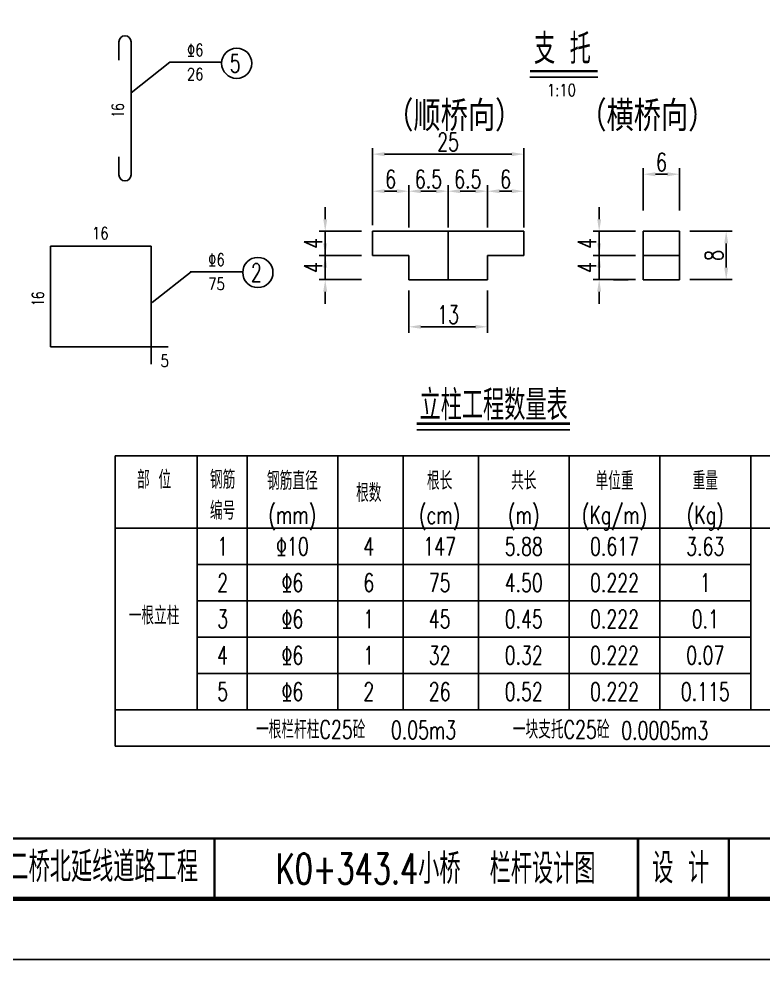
# Model space of a CAD drawing. Header units: millimetres. Extents: x -51 to 12129, y -1309 to -715.
# Drawn here: x 8902.5 to 9025.5, y -1016.5 to -856.3 of the extents above; entities that cross this region are included whole.
import ezdxf
from ezdxf.enums import TextEntityAlignment as Align

# ---------------------------------------------------------------- set-up
doc = ezdxf.new("R2010")
doc.units = ezdxf.units.MM
doc.header["$LTSCALE"] = 0.25
for name, color, linetype in [('10', 1, 'Continuous'), ('图框', 7, 'Continuous'), ('尺寸标注', 2, 'Continuous'), ('文字', 7, 'Continuous'), ('标注', 4, 'Continuous'), ('钢筋', 6, 'Continuous')]:
    doc.layers.add(name, color=color, linetype=linetype)
doc.styles.get("Standard").update_dxf_attribs({"font": 'simplex1.shx', "width": 0.7, "bigfont": 'hztxt.shx'})
doc.styles.add('TEXT', font='simplex1.shx', dxfattribs={"width": 0.7, "bigfont": 'hztxt.shx'})
doc.dimstyles.new('比例1：20', dxfattribs={"dimtxt": 3, "dimasz": 2, "dimexe": 1, "dimexo": 2, "dimgap": 0.5, "dimtad": 1, "dimlfac": 2, "dimzin": 13, "dimdsep": 46, "dimtxsty": 'Standard', "dimcen": -0.09, "dimclrd": 256, "dimclre": 256, "dimclrt": 7, "dimaunit": 1, "dimadec": 0, "dimazin": 0, "dimtfac": 0.0005, "dimtix": 1, "dimtmove": 2, "dimatfit": 3, "dimldrblk": 'DIM', "dimfxl": 0, "dimtolj": 1, "dimtzin": 13, "dimarcsym": 0})
doc.dimstyles.new('比例：1：10', dxfattribs={"dimscale": 0, "dimtxt": 3, "dimasz": 2, "dimexe": 1, "dimexo": 1, "dimgap": 0.5, "dimtad": 1, "dimdec": 1, "dimzin": 9, "dimdsep": 46, "dimtxsty": 'Standard', "dimcen": 0.5, "dimclrd": 256, "dimclre": 256, "dimclrt": 256, "dimadec": 1, "dimazin": 2, "dimtfac": 1, "dimtdec": 1, "dimtix": 1, "dimtmove": 2, "dimatfit": 3, "dimfxl": 0, "dimtolj": 1, "dimtzin": 0, "dimlwd": -1, "dimlwe": -1, "dimarcsym": 0})

# ---------------------------------------------------------------- blocks, each defined once
blk = doc.blocks.new('*D627')
at = {"layer": 'Defpoints', "color": 0}
for p in [(9053.04, -788.21), (8388.88, -870.21), (9037.91, -870.21)]:
    blk.add_point(p, dxfattribs=at)
at = {"layer": '标注'}
for p, q in [((9043.91, -788.21), (9036.91, -788.21)), ((9037.91, -790.21), (9037.91, -868.21)), ((9031.91, -870.21), (9038.91, -870.21))]:
    blk.add_line(p, q, dxfattribs=at)
for points in [[(9037.58, -790.21), (9038.24, -790.21), (9037.91, -788.21)], [(9037.58, -868.21), (9038.24, -868.21), (9037.91, -870.21)]]:
    blk.add_solid(points, dxfattribs=at)
at = {"layer": '标注', "insert": (9035.91, -829.21), "char_height": 3, "attachment_point": 5, "rotation": 90}
blk.add_mtext('\\A1;82', dxfattribs=at)
blk = doc.blocks.new('*D628')
at = {"layer": 'Defpoints', "color": 0}
for p in [(9053.04, -870.21), (8388.88, -888.21), (9037.91, -888.21)]:
    blk.add_point(p, dxfattribs=at)
at = {"layer": '标注'}
for p, q in [((9043.91, -870.21), (9036.91, -870.21)), ((9037.91, -872.21), (9037.91, -886.21)), ((9031.91, -888.21), (9038.91, -888.21))]:
    blk.add_line(p, q, dxfattribs=at)
for points in [[(9037.58, -872.21), (9038.24, -872.21), (9037.91, -870.21)], [(9037.58, -886.21), (9038.24, -886.21), (9037.91, -888.21)]]:
    blk.add_solid(points, dxfattribs=at)
at = {"layer": '标注', "insert": (9035.91, -879.21), "char_height": 3, "attachment_point": 5, "rotation": 90}
blk.add_mtext('\\A1;18', dxfattribs=at)
blk = doc.blocks.new('*D635')
at = {"layer": 'Defpoints', "color": 0}
for p in [(9119.88, -912.96), (8455.72, -914.96), (9138.76, -914.96)]:
    blk.add_point(p, dxfattribs=at)
at = {"layer": '标注'}
for p, q in [((9138.76, -910.96), (9138.76, -908.96)), ((9132.76, -912.96), (9139.76, -912.96)), ((9138.76, -912.96), (9138.76, -914.96)), ((9132.76, -914.96), (9139.76, -914.96)), ((9138.76, -916.96), (9138.76, -918.96))]:
    blk.add_line(p, q, dxfattribs=at)
for points in [[(9138.42, -910.96), (9139.09, -910.96), (9138.76, -912.96)], [(9138.42, -916.96), (9139.09, -916.96), (9138.76, -914.96)]]:
    blk.add_solid(points, dxfattribs=at)
at = {"layer": '标注', "insert": (9136.76, -913.96), "char_height": 3, "attachment_point": 5, "rotation": 90}
blk.add_mtext('\\A1;2', dxfattribs=at)
blk = doc.blocks.new('*D677')
at = {"layer": 'Defpoints', "color": 0}
for p in [(8966.88, -884.66), (8960.88, -891.28), (8966.88, -895.28)]:
    blk.add_point(p, dxfattribs=at)
at = {"layer": '标注'}
for p, q in [((8960.88, -890.28), (8960.88, -883.66)), ((8966.88, -890.66), (8966.88, -883.66)), ((8962.88, -884.66), (8964.88, -884.66))]:
    blk.add_line(p, q, dxfattribs=at)
for points in [[(8962.88, -884.32), (8962.88, -884.99), (8960.88, -884.66)], [(8964.88, -884.32), (8964.88, -884.99), (8966.88, -884.66)]]:
    blk.add_solid(points, dxfattribs=at)
at = {"layer": '标注', "insert": (8963.88, -882.66), "char_height": 3, "attachment_point": 5}
blk.add_mtext('\\A1;6', dxfattribs=at)
blk = doc.blocks.new('*D678')
at = {"layer": 'Defpoints', "color": 0}
for p in [(8973.38, -884.66), (8966.88, -895.28), (8973.38, -895.28)]:
    blk.add_point(p, dxfattribs=at)
at = {"layer": '标注'}
for p, q in [((8966.88, -890.66), (8966.88, -883.66)), ((8973.38, -890.66), (8973.38, -883.66)), ((8968.88, -884.66), (8971.38, -884.66))]:
    blk.add_line(p, q, dxfattribs=at)
for points in [[(8968.88, -884.32), (8968.88, -884.99), (8966.88, -884.66)], [(8971.38, -884.32), (8971.38, -884.99), (8973.38, -884.66)]]:
    blk.add_solid(points, dxfattribs=at)
at = {"layer": '标注', "insert": (8970.13, -882.66), "char_height": 3, "attachment_point": 5}
blk.add_mtext('\\A1;6.5', dxfattribs=at)
blk = doc.blocks.new('*D679')
at = {"layer": 'Defpoints', "color": 0}
for p in [(8979.88, -884.66), (8973.38, -895.28), (8979.88, -895.28)]:
    blk.add_point(p, dxfattribs=at)
at = {"layer": '标注'}
for p, q in [((8973.38, -890.66), (8973.38, -883.66)), ((8979.88, -890.66), (8979.88, -883.66)), ((8975.38, -884.66), (8977.88, -884.66))]:
    blk.add_line(p, q, dxfattribs=at)
for points in [[(8975.38, -884.32), (8975.38, -884.99), (8973.38, -884.66)], [(8977.88, -884.32), (8977.88, -884.99), (8979.88, -884.66)]]:
    blk.add_solid(points, dxfattribs=at)
at = {"layer": '标注', "insert": (8976.63, -882.66), "char_height": 3, "attachment_point": 5}
blk.add_mtext('\\A1;6.5', dxfattribs=at)
blk = doc.blocks.new('*D680')
at = {"layer": 'Defpoints', "color": 0}
for p in [(8985.88, -884.66), (8979.88, -895.28), (8985.88, -895.28)]:
    blk.add_point(p, dxfattribs=at)
at = {"layer": '标注'}
for p, q in [((8979.88, -890.66), (8979.88, -883.66)), ((8985.88, -890.66), (8985.88, -883.66)), ((8981.88, -884.66), (8983.88, -884.66))]:
    blk.add_line(p, q, dxfattribs=at)
for points in [[(8981.88, -884.32), (8981.88, -884.99), (8979.88, -884.66)], [(8983.88, -884.32), (8983.88, -884.99), (8985.88, -884.66)]]:
    blk.add_solid(points, dxfattribs=at)
at = {"layer": '标注', "insert": (8982.88, -882.66), "char_height": 3, "attachment_point": 5}
blk.add_mtext('\\A1;6', dxfattribs=at)
blk = doc.blocks.new('*D681')
at = {"layer": 'Defpoints', "color": 0}
for p in [(8985.88, -878.53), (8960.88, -895.28), (8985.88, -895.28)]:
    blk.add_point(p, dxfattribs=at)
at = {"layer": '标注'}
for p, q in [((8960.88, -884.53), (8960.88, -877.53)), ((8985.88, -884.53), (8985.88, -877.53)), ((8962.88, -878.53), (8983.88, -878.53))]:
    blk.add_line(p, q, dxfattribs=at)
for points in [[(8962.88, -878.2), (8962.88, -878.87), (8960.88, -878.53)], [(8983.88, -878.2), (8983.88, -878.87), (8985.88, -878.53)]]:
    blk.add_solid(points, dxfattribs=at)
at = {"layer": '标注', "insert": (8973.38, -876.53), "char_height": 3, "attachment_point": 5}
blk.add_mtext('\\A1;25', dxfattribs=at)
blk = doc.blocks.new('*D591')
at = {"layer": 'Defpoints', "color": 0}
for p in [(8960.88, -891.28), (8953.07, -895.28), (8960.88, -895.28)]:
    blk.add_point(p, dxfattribs=at)
at = {"layer": '标注'}
for p, q in [((8953.07, -889.28), (8953.07, -887.28)), ((8959.07, -891.28), (8952.07, -891.28)), ((8953.07, -891.28), (8953.07, -895.28)), ((8959.07, -895.28), (8952.07, -895.28)), ((8953.07, -897.28), (8953.07, -899.28))]:
    blk.add_line(p, q, dxfattribs=at)
for points in [[(8952.74, -889.28), (8953.4, -889.28), (8953.07, -891.28)], [(8952.74, -897.28), (8953.4, -897.28), (8953.07, -895.28)]]:
    blk.add_solid(points, dxfattribs=at)
at = {"layer": '标注', "insert": (8951.07, -893.28), "char_height": 3, "attachment_point": 5, "rotation": 90}
blk.add_mtext('\\A1;4', dxfattribs=at)
blk = doc.blocks.new('*D682')
at = {"layer": 'Defpoints', "color": 0}
for p in [(8960.88, -895.28), (8953.07, -899.28), (8966.88, -899.28)]:
    blk.add_point(p, dxfattribs=at)
at = {"layer": '标注'}
for p, q in [((8953.07, -893.28), (8953.07, -891.28)), ((8959.07, -895.28), (8952.07, -895.28)), ((8953.07, -895.28), (8953.07, -899.28)), ((8959.07, -899.28), (8952.07, -899.28)), ((8953.07, -901.28), (8953.07, -903.28))]:
    blk.add_line(p, q, dxfattribs=at)
for points in [[(8952.74, -893.28), (8953.4, -893.28), (8953.07, -895.28)], [(8952.74, -901.28), (8953.4, -901.28), (8953.07, -899.28)]]:
    blk.add_solid(points, dxfattribs=at)
at = {"layer": '标注', "insert": (8951.07, -897.28), "char_height": 3, "attachment_point": 5, "rotation": 90}
blk.add_mtext('\\A1;4', dxfattribs=at)
blk = doc.blocks.new('*D683')
at = {"layer": 'Defpoints', "color": 0}
for p in [(8966.88, -899.28), (8979.88, -899.28), (8979.88, -907.07)]:
    blk.add_point(p, dxfattribs=at)
at = {"layer": '标注'}
for p, q in [((8966.88, -901.07), (8966.88, -908.07)), ((8979.88, -901.07), (8979.88, -908.07)), ((8968.88, -907.07), (8977.88, -907.07))]:
    blk.add_line(p, q, dxfattribs=at)
for points in [[(8968.88, -906.74), (8968.88, -907.4), (8966.88, -907.07)], [(8977.88, -906.74), (8977.88, -907.4), (8979.88, -907.07)]]:
    blk.add_solid(points, dxfattribs=at)
at = {"layer": '标注', "insert": (8973.38, -905.07), "char_height": 3, "attachment_point": 5}
blk.add_mtext('\\A1;13', dxfattribs=at)
blk = doc.blocks.new('*D684')
at = {"layer": 'Defpoints', "color": 0}
for p in [(9011.63, -881.85), (9005.63, -891.28), (9011.63, -891.28)]:
    blk.add_point(p, dxfattribs=at)
at = {"layer": '标注'}
for p, q in [((9005.63, -887.85), (9005.63, -880.85)), ((9011.63, -887.85), (9011.63, -880.85)), ((9007.63, -881.85), (9009.63, -881.85))]:
    blk.add_line(p, q, dxfattribs=at)
for points in [[(9007.63, -881.52), (9007.63, -882.19), (9005.63, -881.85)], [(9009.63, -881.52), (9009.63, -882.19), (9011.63, -881.85)]]:
    blk.add_solid(points, dxfattribs=at)
at = {"layer": '标注', "insert": (9008.63, -879.85), "char_height": 3, "attachment_point": 5}
blk.add_mtext('\\A1;6', dxfattribs=at)
blk = doc.blocks.new('*D685')
at = {"layer": 'Defpoints', "color": 0}
for p in [(9005.63, -891.28), (9005.63, -899.28), (9019.33, -899.28)]:
    blk.add_point(p, dxfattribs=at)
at = {"layer": '标注'}
for p, q in [((9013.33, -891.28), (9020.33, -891.28)), ((9019.33, -893.28), (9019.33, -897.28)), ((9013.33, -899.28), (9020.33, -899.28))]:
    blk.add_line(p, q, dxfattribs=at)
for points in [[(9019, -893.28), (9019.67, -893.28), (9019.33, -891.28)], [(9019, -897.28), (9019.67, -897.28), (9019.33, -899.28)]]:
    blk.add_solid(points, dxfattribs=at)
at = {"layer": '标注', "insert": (9017.33, -895.28), "char_height": 3, "attachment_point": 5, "rotation": 90}
blk.add_mtext('\\A1;8', dxfattribs=at)
blk = doc.blocks.new('*D686')
at = {"layer": 'Defpoints', "color": 0}
for p in [(9005.63, -891.28), (8998.34, -895.28), (9005.63, -895.28)]:
    blk.add_point(p, dxfattribs=at)
at = {"layer": '标注'}
for p, q in [((8998.34, -889.28), (8998.34, -887.28)), ((9004.34, -891.28), (8997.34, -891.28)), ((8998.34, -891.28), (8998.34, -895.28)), ((9004.34, -895.28), (8997.34, -895.28)), ((8998.34, -897.28), (8998.34, -899.28))]:
    blk.add_line(p, q, dxfattribs=at)
for points in [[(8998.01, -889.28), (8998.67, -889.28), (8998.34, -891.28)], [(8998.01, -897.28), (8998.67, -897.28), (8998.34, -895.28)]]:
    blk.add_solid(points, dxfattribs=at)
at = {"layer": '标注', "insert": (8996.34, -893.28), "char_height": 3, "attachment_point": 5, "rotation": 90}
blk.add_mtext('\\A1;4', dxfattribs=at)
blk = doc.blocks.new('*D592')
at = {"layer": 'Defpoints', "color": 0}
for p in [(9005.63, -895.28), (8998.34, -899.28), (9005.63, -899.28)]:
    blk.add_point(p, dxfattribs=at)
at = {"layer": '标注'}
for p, q in [((8998.34, -893.28), (8998.34, -891.28)), ((9004.34, -895.28), (8997.34, -895.28)), ((8998.34, -895.28), (8998.34, -899.28)), ((9004.34, -899.28), (8997.34, -899.28)), ((8998.34, -901.28), (8998.34, -903.28))]:
    blk.add_line(p, q, dxfattribs=at)
for points in [[(8998.01, -893.28), (8998.67, -893.28), (8998.34, -895.28)], [(8998.01, -901.28), (8998.67, -901.28), (8998.34, -899.28)]]:
    blk.add_solid(points, dxfattribs=at)
at = {"layer": '标注', "insert": (8996.34, -897.28), "char_height": 3, "attachment_point": 5, "rotation": 90}
blk.add_mtext('\\A1;4', dxfattribs=at)
blk = doc.blocks.new('*D770')
at = {"layer": 'Defpoints', "color": 0}
for p in [(9246.97, -960.17), (8569.8, -962.17), (8573.63, -962.17)]:
    blk.add_point(p, dxfattribs=at)
at = {"layer": '标注'}
for p, q in [((8569.8, -958.17), (8569.8, -956.17)), ((8575.8, -960.17), (8568.8, -960.17)), ((8569.8, -960.17), (8569.8, -962.17)), ((8572.63, -962.17), (8568.8, -962.17)), ((8569.8, -964.17), (8569.8, -966.17))]:
    blk.add_line(p, q, dxfattribs=at)
for points in [[(8569.46, -958.17), (8570.13, -958.17), (8569.8, -960.17)], [(8569.46, -964.17), (8570.13, -964.17), (8569.8, -962.17)]]:
    blk.add_solid(points, dxfattribs=at)
at = {"layer": '标注', "insert": (8567.8, -961.17), "char_height": 3, "attachment_point": 5, "rotation": 90}
blk.add_mtext('\\A1;2', dxfattribs=at)
blk = doc.blocks.new('*D771')
at = {"layer": 'Defpoints', "color": 0}
for p in [(9246.97, -962.17), (8569.8, -965.17), (8573.63, -965.17)]:
    blk.add_point(p, dxfattribs=at)
at = {"layer": '标注'}
for p, q in [((8569.8, -960.17), (8569.8, -958.17)), ((8575.8, -962.17), (8568.8, -962.17)), ((8569.8, -962.17), (8569.8, -965.17)), ((8572.63, -965.17), (8568.8, -965.17)), ((8569.8, -967.17), (8569.8, -969.17))]:
    blk.add_line(p, q, dxfattribs=at)
for points in [[(8569.46, -960.17), (8570.13, -960.17), (8569.8, -962.17)], [(8569.46, -967.17), (8570.13, -967.17), (8569.8, -965.17)]]:
    blk.add_solid(points, dxfattribs=at)
at = {"layer": '标注', "insert": (8567.8, -963.67), "char_height": 3, "attachment_point": 5, "rotation": 90}
blk.add_mtext('\\A1;3', dxfattribs=at)
blk = doc.blocks.new('*D772')
at = {"layer": 'Defpoints', "color": 0}
for p in [(9246.97, -965.17), (8569.8, -970.17), (8573.63, -970.17)]:
    blk.add_point(p, dxfattribs=at)
at = {"layer": '标注'}
for p, q in [((8575.8, -965.17), (8568.8, -965.17)), ((8569.8, -967.17), (8569.8, -968.17)), ((8572.63, -970.17), (8568.8, -970.17))]:
    blk.add_line(p, q, dxfattribs=at)
for points in [[(8569.46, -967.17), (8570.13, -967.17), (8569.8, -965.17)], [(8569.46, -968.17), (8570.13, -968.17), (8569.8, -970.17)]]:
    blk.add_solid(points, dxfattribs=at)
at = {"layer": '标注', "insert": (8567.8, -967.67), "char_height": 3, "attachment_point": 5, "rotation": 90}
blk.add_mtext('\\A1;5', dxfattribs=at)
blk = doc.blocks.new('*D2304')
at = {"layer": 'Defpoints', "color": 0}
for p in [(9666.75, -901.23), (9021.24, -902.27), (9656.97, -902.27)]:
    blk.add_point(p, dxfattribs=at)
at = {"layer": '标注', "lineweight": -2}
for p, q in [((9656.97, -899.23), (9656.97, -897.23)), ((9662.97, -901.23), (9655.97, -901.23)), ((9656.97, -901.23), (9656.97, -902.27)), ((9650.97, -902.27), (9657.97, -902.27)), ((9656.97, -904.27), (9656.97, -906.27))]:
    blk.add_line(p, q, dxfattribs=at)
at = {"layer": '标注'}
for points in [[(9656.64, -899.23), (9657.3, -899.23), (9656.97, -901.23)], [(9656.64, -904.27), (9657.3, -904.27), (9656.97, -902.27)]]:
    blk.add_solid(points, dxfattribs=at)
at = {"layer": '标注', "color": 7, "insert": (9654.97, -901.75), "char_height": 3, "attachment_point": 5, "rotation": 90}
blk.add_mtext('\\A1;4', dxfattribs=at)
blk = doc.blocks.new('DIM')
blk.add_lwpolyline([(-1, -0.1, 0.2, 0, 0), (0, 0, 0, 0, 0)], format="xyseb")
blk = doc.blocks.new('123')
at = {"layer": '图框', "color": 2}
blk.add_lwpolyline([(369.33, -1011.65), (369.33, -714.65), (-50.67, -714.65), (-50.67, -1011.65)], close=True, dxfattribs=at)

msp = doc.modelspace()

# ---------------------------------------------------------------- linework, layer by layer
for p, q in [((8960.87908, -888.78442), (8960.87908, -881.39)), ((8985.87908, -888.78442), (8985.87908, -881.39)), ((8960.87908, -888.78442), (8960.87908, -885.65186)), ((8966.87908, -888.78442), (8966.87908, -885.65186)), ((8973.37908, -888.78442), (8973.37908, -885.65186)), ((8979.87908, -888.78442), (8979.87908, -885.65186)), ((8985.87908, -888.78442), (8985.87908, -885.65186)), ((9003.12787, -891.28442), (9000.71273, -891.28442)), ((9003.12787, -895.28442), (9000.71273, -895.28442)), ((9003.12787, -895.28442), (9000.71273, -895.28442)), ((9003.12787, -899.28442), (9000.71273, -899.28442)), ((8968.20715, -924.0919), (8993.50307, -924.0919))]:
    msp.add_line(p, q)
at = {"const_width": 0.7}
msp.add_lwpolyline([(9179.75412, -724.65471), (8799.75412, -724.65471), (8799.75412, -1001.65471), (9179.75412, -1001.65471)], close=True, dxfattribs=at)
at = {"const_width": 0.4}
for points in [[(8968.20715, -923.0919), (8993.50307, -923.0919)], [(8799.75412, -991.65471), (9179.75412, -991.65471)]]:
    msp.add_lwpolyline(points, dxfattribs=at)
at = {"color": 1}
for points in [[(8918.38046, -928.37909), (9038.38046, -928.37909)], [(8918.38046, -928.37909), (8918.38046, -976.37909)], [(8918.38046, -976.37909), (9038.38046, -976.37909)]]:
    msp.add_lwpolyline(points, dxfattribs=at)
at = {"layer": '10', "linetype": 'Continuous'}
for p, q in [((8960.87908, -891.28442), (8985.87908, -891.28442)), ((8960.87908, -891.28442), (8960.87908, -895.28442)), ((8973.37908, -899.28442), (8973.37908, -891.28442)), ((8985.87908, -891.28442), (8985.87908, -895.28442)), ((9005.62787, -891.28442), (9011.62787, -891.28442)), ((9005.62787, -891.28442), (9005.62787, -899.28442)), ((9011.62787, -891.28442), (9011.62787, -899.28442)), ((8960.87908, -895.28442), (8966.87908, -895.28442)), ((8966.87908, -895.28442), (8966.87908, -899.28442)), ((8979.87908, -895.28442), (8979.87908, -899.28442)), ((8979.87908, -895.28442), (8985.87908, -895.28442)), ((9005.62787, -895.28442), (9011.62787, -895.28442)), ((8966.87908, -899.28442), (8979.87908, -899.28442)), ((9005.62787, -899.28442), (9011.62787, -899.28442))]:
    msp.add_line(p, q, dxfattribs=at)
at = {"layer": '图框', "const_width": 0.4}
for points in [[(8934.75412, -1001.65471), (8934.75412, -991.65471)], [(9004.75412, -1001.65471), (9004.75412, -991.65471)], [(9019.75412, -1001.65471), (9019.75412, -991.65471)]]:
    msp.add_lwpolyline(points, dxfattribs=at)
at = {"layer": '文字'}
for p, q in [((8986.89508, -865.79479), (8998.09617, -865.79479)), ((8931.90653, -928.37909), (8931.90653, -970.37909)), ((8940.1435, -928.37909), (8940.1435, -970.37909)), ((8955.1435, -928.37909), (8955.1435, -970.37909)), ((8965.93945, -928.37909), (8965.93945, -970.37909)), ((8978.38046, -928.37909), (8978.38046, -970.37909)), ((8993.38046, -928.37909), (8993.38046, -970.37909)), ((9008.38046, -928.37909), (9008.38046, -970.37909)), ((9023.38046, -928.37909), (9023.38046, -970.37909)), ((8918.38046, -940.37909), (9038.38046, -940.37909)), ((8931.90653, -946.37909), (9023.38046, -946.37909)), ((8931.90653, -952.37909), (9023.38046, -952.37909)), ((8931.90653, -958.37909), (9023.38046, -958.37909)), ((8931.90653, -964.37909), (9023.38046, -964.37909)), ((8918.38046, -970.37909), (9038.38046, -970.37909))]:
    msp.add_line(p, q, dxfattribs=at)
at = {"layer": '文字', "const_width": 0.4}
msp.add_lwpolyline([(8986.89508, -864.79479), (8998.09617, -864.79479)], dxfattribs=at)
at = {"layer": '文字'}
for centre in [(8938.44087, -863.51253), (8941.93793, -898.09296)]:
    msp.add_circle(centre, 2.5, dxfattribs=at)
at = {"layer": '标注'}
for p, q in [((8927.39781, -863.3113), (8920.98166, -868.39204)), ((8927.39781, -863.3113), (8935.93072, -863.3113)), ((8927.39781, -863.3113), (8935.93072, -863.3113)), ((8930.9019, -897.98114), (8924.48574, -903.06188)), ((8930.7512, -897.98114), (8939.4348, -897.98114)), ((8930.9019, -897.98114), (8939.4348, -897.98114))]:
    msp.add_line(p, q, dxfattribs=at)
at = {"layer": '钢筋'}
for p, q in [((8918.98166, -859.96699), (8918.98166, -862.96699)), ((8920.98166, -881.96699), (8920.98166, -859.96699)), ((8918.98166, -881.96699), (8918.98166, -878.96699)), ((8924.28617, -893.73235), (8907.64617, -893.73235)), ((8907.64617, -893.73235), (8907.64617, -910.37235)), ((8924.28617, -893.73235), (8924.28617, -910.37235)), ((8924.28617, -910.37235), (8907.64617, -910.37235)), ((8924.28617, -910.37235), (8927.11694, -910.37235)), ((8924.28617, -910.37235), (8924.28617, -913.26324))]:
    msp.add_line(p, q, dxfattribs=at)
for centre, start, end in [((8919.98166, -859.96699), 0, 180), ((8919.98166, -881.96699), 180, 0)]:
    msp.add_arc(centre, 1, start, end, dxfattribs=at)

# ---------------------------------------------------------------- block references
at = {"layer": '标注'}
for p in [(8820, 0), (8820, -297)]:
    msp.add_blockref('123', p, dxfattribs=at)

# ---------------------------------------------------------------- texts
at = {"color": 7, "style": 'TEXT', "width": 0.8}
msp.add_text('1:10', height=2, dxfattribs=at).set_placement((8992.0995, -867.94438), align=Align.MIDDLE)
at = {"color": 7, "width": 0.9}
for s, p in [('（顺桥向）', (8974.39151, -871.95447)), ('（横桥向）', (9006.30555, -871.95447))]:
    msp.add_text(s, height=5, dxfattribs=at).set_placement(p, align=Align.MIDDLE)
at = {"width": 0.7}
msp.add_text('立柱工程数量表', height=5, dxfattribs=at).set_placement((8980.90087, -919.75071), align=Align.MIDDLE)
at = {"color": 7, "char_height": 2, "attachment_point": 5, "rotation": 90, "style": 'TEXT'}
for insert in [(8918.78065, -871.32341), (8905.59513, -902.44993)]:
    msp.add_mtext('16', dxfattribs=dict(at, insert=insert))
at = {"layer": '图框', "width": 0.7}
for s, p in [('佛山市禅城区南庄二桥北延线道路工程', (8902.29837, -996.34001)), ('K0+343.4小桥  栏杆设计图', (8971.31158, -996.65471)), ('设 计', (9011.79879, -996.56012))]:
    msp.add_text(s, height=5, dxfattribs=at).set_placement(p, align=Align.MIDDLE_CENTER)
at = {"layer": '尺寸标注', "color": 7, "style": 'TEXT', "width": 0.8}
for s, p in [('%%1316', (8931.58892, -861.3113)), ('26', (8931.58892, -865.3113)), ('16', (8915.89996, -891.6041)), ('%%1316', (8935.093, -895.98114)), ('75', (8935.093, -899.98114)), ('5', (8926.53958, -912.69538))]:
    msp.add_text(s, height=2, dxfattribs=at).set_placement(p, align=Align.MIDDLE)
at = {"layer": '文字', "width": 0.7}
for s, height, p in [('支 托', 5, (8992.26678, -861.12464)), ('5', 3, (8938.18743, -863.53651)), ('2', 3, (8941.68449, -898.11694))]:
    msp.add_text(s, height=height, dxfattribs=at).set_placement(p, align=Align.MIDDLE_CENTER)
for s, p in [('部 位', (8924.78376, -932.18767)), ('钢筋', (8936.11641, -932.18767)), ('钢筋直径', (8947.6435, -932.37909)), ('根长', (8971.97717, -932.37909)), ('共长', (8985.88046, -932.37909)), ('单位重', (9000.88046, -932.37909)), ('重量', (9015.88046, -932.37909)), ('根数', (8960.2673, -934.37909)), ('编号', (8936.11641, -937.30099)), ('(mm)', (8947.6435, -938.37909)), ('(cm)', (8971.97717, -938.37909)), ('(m)', (8985.88046, -938.37909)), ('(Kg/m)', (9000.88046, -938.37909)), ('(Kg)', (9015.88046, -938.37909)), ('1', (8936.11641, -943.37909)), ('%%13110', (8947.6435, -943.37909)), ('4', (8960.2673, -943.37909)), ('147', (8971.97717, -943.37909)), ('5.88', (8985.88046, -943.37909)), ('0.617', (9000.88046, -943.37909)), ('3.63', (9015.88046, -943.37909)), ('2', (8936.11641, -949.37909)), ('%%1316', (8947.6435, -949.37909)), ('6', (8960.2673, -949.37909)), ('75', (8971.97717, -949.37909)), ('4.50', (8985.88046, -949.37909)), ('0.222', (9000.88046, -949.37909)), ('1', (9015.88046, -949.37909)), ('一根立柱', (8924.78376, -954.64974)), ('3', (8936.11641, -955.37909)), ('%%1316', (8947.6435, -955.37909)), ('1', (8960.2673, -955.37909)), ('45', (8971.97717, -955.37909)), ('0.45', (8985.88046, -955.37909)), ('0.222', (9000.88046, -955.37909)), ('0.1', (9015.88046, -955.37909)), ('4', (8936.11641, -961.37909)), ('%%1316', (8947.6435, -961.37909)), ('1', (8960.2673, -961.37909)), ('32', (8971.97717, -961.37909)), ('0.32', (8985.88046, -961.37909)), ('0.222', (9000.88046, -961.37909)), ('0.07', (9015.88046, -961.37909)), ('5', (8936.11641, -967.37909)), ('%%1316', (8947.6435, -967.37909)), ('2', (8960.2673, -967.37909)), ('26', (8971.97717, -967.37909)), ('0.52', (8985.88046, -967.37909)), ('0.222', (9000.88046, -967.37909)), ('0.115', (9015.88046, -967.37909)), ('一根栏杆柱C25砼', (8950.66934, -973.49311)), ('0.05m3', (8969.31525, -973.73854)), ('一块支托C25砼', (8992.06472, -973.49311)), ('0.0005m3', (9009.17635, -973.8139))]:
    msp.add_text(s, height=3, dxfattribs=at).set_placement(p, align=Align.MIDDLE)

# ---------------------------------------------------------------- dimensions: what is measured, and where the dimension line sits
at = {"layer": '标注'}
for base, p1, p2, picture, middle in [((9037.91018, -870.20929), (9053.04028, -788.20929), (8388.87564, -870.20929), '*D627', (9035.91018, -829.20929)), ((9037.91018, -888.20929), (9053.04028, -870.20929), (8388.87564, -888.20929), '*D628', (9035.91018, -879.20929)), ((8953.07049, -895.28442), (8960.87908, -891.28442), (8960.87908, -895.28442), '*D591', (8951.07049, -893.28442)), ((8998.3387, -895.28442), (9005.62787, -891.28442), (9005.62787, -895.28442), '*D686', (8996.3387, -893.28442)), ((8953.07049, -899.28442), (8960.87908, -895.28442), (8966.87908, -899.28442), '*D682', (8951.07049, -897.28442)), ((8998.3387, -899.28442), (9005.62787, -895.28442), (9005.62787, -899.28442), '*D592', (8996.3387, -897.28442)), ((9019.33473, -899.28442), (9005.62787, -891.28442), (9005.62787, -899.28442), '*D685', (9017.33473, -895.28442)), ((9138.75512, -914.95642), (9119.88347, -912.95642), (8455.71883, -914.95642), '*D635', (9136.75512, -913.95642)), ((8569.79748, -962.17181), (9246.9725, -960.17181), (8573.62948, -962.17181), '*D770', (8567.79748, -961.17181)), ((8569.79748, -965.17181), (9246.9725, -962.17181), (8573.62948, -965.17181), '*D771', (8567.79748, -963.67181)), ((8569.79748, -970.17181), (9246.9725, -965.17181), (8573.62948, -970.17181), '*D772', (8567.79748, -967.67181))]:
    dim = msp.add_linear_dim(base=base, p1=p1, p2=p2, angle=90, dimstyle='比例：1：10', override={"dimscale": 1}, dxfattribs=at)
    dim.commit()
    dim.dimension.update_dxf_attribs({"geometry": picture, "text_midpoint": middle})
for base, p1, p2, picture, middle in [((8985.87908, -878.53246), (8960.87908, -895.28442), (8985.87908, -895.28442), '*D681', (8973.37908, -876.53246)), ((9011.62787, -881.85354), (9005.62787, -891.28442), (9011.62787, -891.28442), '*D684', (9008.62787, -879.85354)), ((8966.87908, -884.6582), (8960.87908, -891.28442), (8966.87908, -895.28442), '*D677', (8963.87908, -882.6582)), ((8973.37908, -884.6582), (8966.87908, -895.28442), (8973.37908, -895.28442), '*D678', (8970.12908, -882.6582)), ((8979.87908, -884.6582), (8973.37908, -895.28442), (8979.87908, -895.28442), '*D679', (8976.62908, -882.6582)), ((8985.87908, -884.6582), (8979.87908, -895.28442), (8985.87908, -895.28442), '*D680', (8982.87908, -882.6582)), ((8979.87908, -907.06884), (8966.87908, -899.28442), (8979.87908, -899.28442), '*D683', (8973.37908, -905.06884))]:
    dim = msp.add_linear_dim(base=base, p1=p1, p2=p2, dimstyle='比例：1：10', override={"dimscale": 1}, dxfattribs=at)
    dim.commit()
    dim.dimension.update_dxf_attribs({"geometry": picture, "text_midpoint": middle})
dim = msp.add_linear_dim(base=(9656.96964, -902.26536), p1=(9666.75138, -901.22589), p2=(9021.2433, -902.26536), angle=90, text='4', dimstyle='比例1：20', dxfattribs=at)
dim.commit()
dim.dimension.update_dxf_attribs({"geometry": '*D2304', "text_midpoint": (9654.96964, -901.74563)})

doc.saveas('drawing.dxf')
